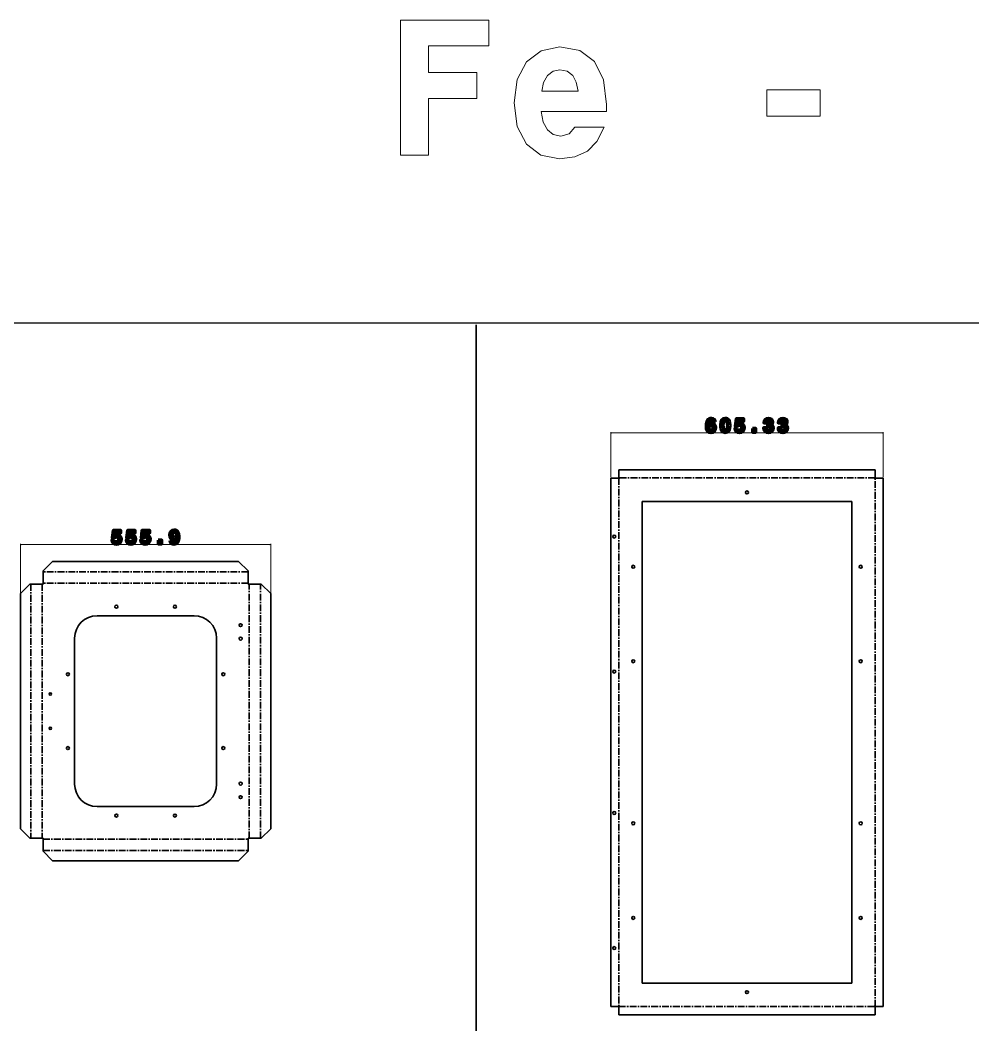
# Model space of a CAD drawing. Extents: x -10871 to 4979, y 1991 to 5869.
# Drawn here: x -5097 to -2981, y 3232 to 5464 of the extents above; entities that cross this region are included whole.
import ezdxf

# ---------------------------------------------------------------- set-up
doc = ezdxf.new("R2010")
doc.units = 0
doc.linetypes.add('AXES', pattern=[24, 15, -3, 3, -3])

msp = doc.modelspace()

# ---------------------------------------------------------------- linework, layer by layer
at = {"color": 7, "lineweight": 35}
for p, q in [((-10870.9, 4793.2), (4978.8, 4788.4)), ((-4083.9, 4787.1), (-4083.9, 2082)), ((-3767, 4464.8), (-3198, 4464.8)), ((-3785.2, 3272.6), (-3785.2, 4446.6)), ((-3179.9, 4446.6), (-3179.9, 3272.6)), ((-3715, 4394.6), (-3715, 3324.6)), ((-3715, 4394.6), (-3250, 4394.6)), ((-3250, 4394.6), (-3250, 3324.6)), ((-5045.7, 4240.2), (-5024.7, 4261.2)), ((-5024.7, 4261.2), (-4611.5, 4261.2)), ((-4611.5, 4261.2), (-4590.5, 4240.2)), ((-5045.7, 4240.2), (-5045.7, 4210.8)), ((-4590.5, 4210.8), (-4590.5, 4240.2)), ((-5096.1, 4189.8), (-5075.1, 4210.8)), ((-5045.7, 4210.8), (-5075.1, 4210.8)), ((-4561.2, 4210.8), (-4590.5, 4210.8)), ((-4561.2, 4210.8), (-4540.2, 4189.8)), ((-5096.1, 4189.8), (-5096.1, 3667.7)), ((-4540.2, 4189.8), (-4540.2, 3667.7)), ((-4710.5, 4140.8), (-4925.7, 4140.8)), ((-4975.7, 3766.7), (-4975.7, 4090.8)), ((-4660.5, 4090.8), (-4660.5, 3766.7)), ((-4925.7, 3716.7), (-4710.5, 3716.7)), ((-5096.1, 3667.7), (-5075.1, 3646.7)), ((-4561.2, 3646.7), (-4540.2, 3667.7)), ((-5075.1, 3646.7), (-5045.7, 3646.7)), ((-5045.7, 3646.7), (-5045.7, 3617.4)), ((-4590.5, 3617.4), (-4590.5, 3646.7)), ((-4590.5, 3646.7), (-4561.2, 3646.7)), ((-5045.7, 3617.4), (-5024.7, 3596.4)), ((-4611.5, 3596.4), (-4590.5, 3617.4)), ((-5024.7, 3596.4), (-4611.5, 3596.4)), ((-3250, 3324.6), (-3715, 3324.6)), ((-3198, 3254.5), (-3767, 3254.5))]:
    msp.add_line(p, q, dxfattribs=at)
at = {"color": 7, "lineweight": 13}
for p, q in [((-3785.2, 4448.6), (-3785.2, 4548.7)), ((-3785.2, 4546.7), (-3179.9, 4546.7)), ((-3179.9, 4448.6), (-3179.9, 4548.7)), ((-5096.1, 4191.8), (-5096.1, 4300.7)), ((-5096.1, 4298.7), (-4540.2, 4298.7)), ((-4540.2, 4191.8), (-4540.2, 4300.7))]:
    msp.add_line(p, q, dxfattribs=at)
at = {"color": 7, "lineweight": 35, "ltscale": 0.454089}
for p, q in [((-3767, 4464.8), (-3767, 4446.6)), ((-3198, 4446.6), (-3198, 4464.8)), ((-3179.9, 4446.6), (-3198, 4446.6)), ((-3198, 3272.6), (-3179.9, 3272.6))]:
    msp.add_line(p, q, dxfattribs=at)
at = {"color": 7, "lineweight": 35, "ltscale": 0.454083}
for p, q in [((-3767, 4446.6), (-3785.2, 4446.6)), ((-3785.2, 3272.6), (-3767, 3272.6)), ((-3767, 3272.6), (-3767, 3254.5)), ((-3198, 3254.5), (-3198, 3272.6))]:
    msp.add_line(p, q, dxfattribs=at)
at = {"color": 1, "linetype": 'AXES', "lineweight": 35}
for p, q in [((-3767.1, 4446.6), (-3767.1, 3272.6)), ((-3198, 4446.7), (-3767, 4446.7)), ((-3198, 3272.6), (-3198, 4446.6)), ((-4590.5, 4238.1), (-5045.7, 4238.1)), ((-5073, 4210.8), (-5073, 3646.7)), ((-5047.8, 4210.8), (-5047.8, 3646.7)), ((-4590.5, 4212.9), (-5045.7, 4212.9)), ((-4588.4, 3646.7), (-4588.4, 4210.8)), ((-4563.3, 3646.7), (-4563.3, 4210.8)), ((-5045.7, 3644.6), (-4590.5, 3644.6)), ((-5045.7, 3619.5), (-4590.5, 3619.5)), ((-3767, 3272.5), (-3198, 3272.5))]:
    msp.add_line(p, q, dxfattribs=at)
at = {"color": 7, "lineweight": 35, "ltscale": 0.070711}
for p, q in [((-3765, 4444.6), (-3767, 4446.6)), ((-3765, 4444.6), (-3767, 4446.6)), ((-3200, 4444.6), (-3198, 4446.6)), ((-3200, 4444.6), (-3198, 4446.6)), ((-3765, 3274.6), (-3767, 3272.6)), ((-3765, 3274.6), (-3767, 3272.6)), ((-3200, 3274.6), (-3198, 3272.6)), ((-3200, 3274.6), (-3198, 3272.6))]:
    msp.add_line(p, q, dxfattribs=at)
at = {"color": 5, "lineweight": 13}
for points in [[(-4252, 5463.7), (-4252, 5163.7), (-4189.7, 5163.7), (-4189.7, 5289.5), (-4082.5, 5289.5), (-4082.5, 5347), (-4190.1, 5347), (-4190.1, 5406.7), (-4056.1, 5406.7), (-4056.1, 5463.7)], [(-3864.6, 5226), (-3877.6, 5211.3), (-3896.2, 5206.1), (-3912.6, 5209.5), (-3925.6, 5219.9), (-3935.1, 5237.2), (-3939.4, 5261), (-3794.6, 5261), (-3794.2, 5276.5), (-3801.1, 5331.4), (-3821.4, 5371.6), (-3853.8, 5395.9), (-3897.9, 5404.1), (-3939.9, 5395.4), (-3972.3, 5371.2), (-3993, 5331.9), (-3999.9, 5280), (-3993, 5227.3), (-3972.3, 5187.9), (-3940.7, 5163.7), (-3899.2, 5155.5), (-3864.6, 5159.8), (-3837, 5172.4), (-3815.8, 5194), (-3799.8, 5226)], [(-3857.7, 5305.5), (-3938.1, 5305.5), (-3934.7, 5325.4), (-3925.6, 5340.5), (-3913.1, 5350), (-3897.9, 5353.5), (-3881.9, 5350), (-3869.4, 5341), (-3861.6, 5325.8)], [(-3438.4, 5309), (-3438.4, 5250.6), (-3320, 5250.6), (-3320, 5309)]]:
    msp.add_lwpolyline(points, close=True, dxfattribs=at)
at = {"color": 7, "lineweight": 70}
for points in [[(-3552.4, 4571.2), (-3553.3, 4574.4), (-3555.1, 4576.8), (-3557.9, 4578.4), (-3561.6, 4579), (-3564.3, 4578.7), (-3566.7, 4577.9), (-3568.7, 4576.6), (-3570.4, 4574.8), (-3571.8, 4572.5), (-3572.7, 4569.7), (-3573.3, 4566.4), (-3573.5, 4562.8), (-3572.8, 4556.3), (-3570.6, 4551.6), (-3567.1, 4548.8), (-3562.2, 4547.8), (-3557.9, 4548.6), (-3554.6, 4550.8), (-3552.4, 4554.1), (-3551.6, 4558.5), (-3552.4, 4562.5), (-3554.3, 4565.7), (-3557.4, 4567.6), (-3561.4, 4568.4), (-3564.7, 4567.8), (-3567.2, 4566.3), (-3566.8, 4569.7), (-3565.8, 4572.2), (-3564.3, 4573.6), (-3562.3, 4574.2), (-3559.7, 4573.4), (-3558.6, 4571.2)], [(-3541.5, 4563.8), (-3541.4, 4560), (-3540.9, 4556.8), (-3538.9, 4551.9), (-3537.4, 4550.1), (-3535.5, 4548.9), (-3530.6, 4547.9), (-3525.8, 4548.9), (-3522.4, 4551.8), (-3521.2, 4553.9), (-3520.4, 4556.6), (-3519.7, 4563.4), (-3520.4, 4570.2), (-3521.2, 4572.9), (-3522.4, 4575.1), (-3525.8, 4578), (-3528, 4578.7), (-3530.6, 4579), (-3535.3, 4578), (-3538.8, 4575.1), (-3540.8, 4570.4)], [(-3503.8, 4556.9), (-3509.8, 4556.9), (-3508.9, 4553.1), (-3506.8, 4550.3), (-3503.6, 4548.5), (-3499.3, 4547.9), (-3494.7, 4548.7), (-3491.1, 4550.8), (-3488.8, 4554.2), (-3488, 4558.6), (-3488.7, 4562.6), (-3490.8, 4565.7), (-3494, 4567.8), (-3498.1, 4568.5), (-3500.9, 4568.1), (-3503.2, 4566.9), (-3502.5, 4573), (-3489.4, 4573), (-3489.4, 4578.1), (-3506.7, 4578.1), (-3508.7, 4561.9), (-3503.3, 4561.6), (-3501.6, 4563.1), (-3499.3, 4563.7), (-3497.2, 4563.3), (-3495.6, 4562.2), (-3494.6, 4560.5), (-3494.2, 4558.3), (-3494.6, 4555.8), (-3495.6, 4554.1), (-3497.2, 4553.1), (-3499.3, 4552.7), (-3501.2, 4553), (-3502.5, 4553.8), (-3503.4, 4555.1)], [(-3439.7, 4558), (-3445.6, 4558), (-3445.6, 4557.9), (-3444.9, 4553.6), (-3442.9, 4550.5), (-3439.5, 4548.6), (-3435, 4547.9), (-3430.4, 4548.6), (-3426.9, 4550.5), (-3424.7, 4553.6), (-3423.9, 4557.7), (-3424.2, 4560), (-3425.1, 4562), (-3426.6, 4563.6), (-3428.5, 4564.8), (-3425.8, 4567.3), (-3424.9, 4570.8), (-3425.6, 4574.1), (-3427.6, 4576.7), (-3430.7, 4578.3), (-3434.8, 4578.9), (-3439.1, 4578.3), (-3442.3, 4576.4), (-3444.2, 4573.4), (-3444.9, 4569.3), (-3439.2, 4569.3), (-3439.2, 4569.6), (-3439, 4571.5), (-3438.1, 4573), (-3436.8, 4573.8), (-3435.1, 4574.1), (-3433.4, 4573.8), (-3432.2, 4573.1), (-3431.4, 4571.9), (-3431.1, 4570.3), (-3431.4, 4568.5), (-3432.4, 4567.2), (-3434, 4566.4), (-3436.2, 4566.2), (-3436.9, 4566.2), (-3436.9, 4562), (-3436.2, 4562), (-3433.6, 4561.7), (-3431.7, 4560.9), (-3430.6, 4559.5), (-3430.2, 4557.5), (-3430.6, 4555.4), (-3431.5, 4554), (-3433, 4553.1), (-3435.2, 4552.9), (-3437.2, 4553.2), (-3438.6, 4554.2), (-3439.5, 4555.8)], [(-3407.7, 4558), (-3413.6, 4558), (-3413.6, 4557.9), (-3412.9, 4553.6), (-3410.8, 4550.5), (-3407.5, 4548.6), (-3403, 4547.9), (-3398.3, 4548.6), (-3394.8, 4550.5), (-3392.6, 4553.6), (-3391.9, 4557.7), (-3392.2, 4560), (-3393.1, 4562), (-3394.5, 4563.6), (-3396.5, 4564.8), (-3393.8, 4567.3), (-3392.9, 4570.8), (-3393.6, 4574.1), (-3395.6, 4576.7), (-3398.7, 4578.3), (-3402.8, 4578.9), (-3407.1, 4578.3), (-3410.2, 4576.4), (-3412.2, 4573.4), (-3412.9, 4569.3), (-3407.2, 4569.3), (-3407.2, 4569.6), (-3406.9, 4571.5), (-3406.1, 4573), (-3404.8, 4573.8), (-3403.1, 4574.1), (-3401.4, 4573.8), (-3400.2, 4573.1), (-3399.3, 4571.9), (-3399, 4570.3), (-3399.4, 4568.5), (-3400.3, 4567.2), (-3402, 4566.4), (-3404.2, 4566.2), (-3404.9, 4566.2), (-3404.9, 4562), (-3404.2, 4562), (-3401.6, 4561.7), (-3399.7, 4560.9), (-3398.6, 4559.5), (-3398.2, 4557.5), (-3398.6, 4555.4), (-3399.5, 4554), (-3401, 4553.1), (-3403.1, 4552.9), (-3405.1, 4553.2), (-3406.6, 4554.2), (-3407.5, 4555.8)], [(-3562.7, 4563.4), (-3560.6, 4563.1), (-3559.1, 4562.1), (-3558.1, 4560.5), (-3557.8, 4558.3), (-3558.1, 4555.9), (-3559, 4554.2), (-3560.4, 4553.1), (-3562.3, 4552.7), (-3564.3, 4553.1), (-3565.8, 4554.2), (-3566.8, 4556), (-3567.1, 4558.4), (-3566.8, 4560.5), (-3565.9, 4562.1), (-3564.5, 4563.1)], [(-3530.6, 4573.9), (-3528.5, 4573.3), (-3527.1, 4571.3), (-3526.3, 4568), (-3526, 4563.4), (-3526.3, 4558.8), (-3527.1, 4555.5), (-3528.5, 4553.5), (-3530.6, 4552.9), (-3532.8, 4553.6), (-3534.3, 4555.6), (-3535, 4559), (-3535.3, 4563.8), (-3535, 4568.2), (-3534.2, 4571.4), (-3532.7, 4573.3)], [(-3470.5, 4556.7), (-3470.5, 4548.7), (-3462.6, 4548.7), (-3462.6, 4556.7)], [(-4887.4, 4308.8), (-4893.4, 4308.8), (-4892.5, 4305), (-4890.4, 4302.2), (-4887.2, 4300.4), (-4882.9, 4299.8), (-4878.3, 4300.6), (-4874.7, 4302.7), (-4872.4, 4306.1), (-4871.6, 4310.5), (-4872.4, 4314.5), (-4874.4, 4317.6), (-4877.6, 4319.7), (-4881.7, 4320.4), (-4884.5, 4320), (-4886.8, 4318.9), (-4886.1, 4324.9), (-4873, 4324.9), (-4873, 4330), (-4890.3, 4330), (-4892.3, 4313.8), (-4886.9, 4313.5), (-4885.2, 4315.1), (-4882.9, 4315.6), (-4880.8, 4315.2), (-4879.2, 4314.1), (-4878.2, 4312.4), (-4877.8, 4310.2), (-4878.2, 4307.7), (-4879.2, 4306), (-4880.8, 4305), (-4882.9, 4304.6), (-4884.8, 4304.9), (-4886.1, 4305.7), (-4887.1, 4307)], [(-4855.4, 4308.8), (-4861.3, 4308.8), (-4860.5, 4305), (-4858.4, 4302.2), (-4855.2, 4300.4), (-4850.9, 4299.8), (-4846.3, 4300.6), (-4842.7, 4302.7), (-4840.4, 4306.1), (-4839.6, 4310.5), (-4840.3, 4314.5), (-4842.4, 4317.6), (-4845.6, 4319.7), (-4849.7, 4320.4), (-4852.5, 4320), (-4854.8, 4318.9), (-4854.1, 4324.9), (-4841, 4324.9), (-4841, 4330), (-4858.3, 4330), (-4860.3, 4313.8), (-4854.9, 4313.5), (-4853.2, 4315.1), (-4850.9, 4315.6), (-4848.8, 4315.2), (-4847.2, 4314.1), (-4846.2, 4312.4), (-4845.8, 4310.2), (-4846.2, 4307.7), (-4847.2, 4306), (-4848.8, 4305), (-4850.9, 4304.6), (-4852.7, 4304.9), (-4854.1, 4305.7), (-4855, 4307)], [(-4823.4, 4308.8), (-4829.3, 4308.8), (-4828.5, 4305), (-4826.4, 4302.2), (-4823.1, 4300.4), (-4818.9, 4299.8), (-4814.3, 4300.6), (-4810.7, 4302.7), (-4808.4, 4306.1), (-4807.6, 4310.5), (-4808.3, 4314.5), (-4810.4, 4317.6), (-4813.6, 4319.7), (-4817.7, 4320.4), (-4820.5, 4320), (-4822.8, 4318.9), (-4822.1, 4324.9), (-4809, 4324.9), (-4809, 4330), (-4826.3, 4330), (-4828.3, 4313.8), (-4822.8, 4313.5), (-4821.2, 4315.1), (-4818.9, 4315.6), (-4816.7, 4315.2), (-4815.2, 4314.1), (-4814.2, 4312.4), (-4813.8, 4310.2), (-4814.1, 4307.7), (-4815.1, 4306), (-4816.7, 4305), (-4818.9, 4304.6), (-4820.7, 4304.9), (-4822.1, 4305.7), (-4823, 4307)], [(-4764.4, 4307.5), (-4763.6, 4304.3), (-4761.7, 4301.9), (-4758.9, 4300.3), (-4755.2, 4299.7), (-4752.6, 4300.1), (-4750.2, 4300.8), (-4748.1, 4302.1), (-4746.4, 4303.9), (-4745.1, 4306.2), (-4744.1, 4309), (-4743.5, 4312.2), (-4743.3, 4316), (-4744.1, 4322.4), (-4746.2, 4327.1), (-4749.8, 4329.9), (-4752, 4330.6), (-4754.6, 4330.9), (-4759, 4330.1), (-4762.3, 4327.9), (-4764.4, 4324.5), (-4765.2, 4320.2), (-4764.5, 4316.1), (-4762.5, 4313), (-4759.4, 4311), (-4755.4, 4310.4), (-4752.1, 4310.9), (-4749.6, 4312.5), (-4750.1, 4309), (-4751, 4306.5), (-4752.6, 4305), (-4754.7, 4304.5), (-4757.1, 4305.3), (-4758.2, 4307.5)], [(-4790.1, 4308.6), (-4790.1, 4300.7), (-4782.1, 4300.7), (-4782.1, 4308.6)], [(-4754.3, 4315.3), (-4756.3, 4315.6), (-4757.8, 4316.6), (-4758.7, 4318.2), (-4759, 4320.5), (-4758.7, 4322.8), (-4757.8, 4324.5), (-4756.4, 4325.6), (-4754.5, 4326), (-4752.6, 4325.6), (-4751, 4324.5), (-4750.1, 4322.7), (-4749.7, 4320.4), (-4750.1, 4318.2), (-4751, 4316.6), (-4752.4, 4315.6)]]:
    msp.add_lwpolyline(points, close=True, dxfattribs=at)
at = {"color": 7, "lineweight": 13}
for points in [[(-3783.3, 4547.3), (-3785.2, 4546.7), (-3783.3, 4546.2)], [(-3181.8, 4546.2), (-3179.9, 4546.7), (-3181.8, 4547.3)], [(-5094.1, 4299.2), (-5096.1, 4298.7), (-5094.1, 4298.1)], [(-4542.1, 4298.1), (-4540.2, 4298.7), (-4542.1, 4299.2)]]:
    msp.add_lwpolyline(points, dxfattribs=at)
at = {"color": 7, "lineweight": 35}
for centre, radius in [((-3482.5, 4414.6), 3.25), ((-3777.2, 4316.6), 3.25), ((-3735, 4249.6), 3.25), ((-3230, 4249.6), 3.25), ((-4883.1, 4160.8), 3.25), ((-4753.1, 4160.8), 3.25), ((-4607, 4119.8), 3.25), ((-4607, 4089.8), 3.25), ((-3735, 4039.6), 3.25), ((-3230, 4039.6), 3.25), ((-3777.2, 4016.6), 3.25), ((-4990.7, 4010.8), 3.25), ((-4645.5, 4010.8), 3.25), ((-5029.7, 3966.8), 2.75), ((-5029.7, 3890.8), 2.75), ((-4990.7, 3846.7), 3.25), ((-4645.5, 3846.7), 3.25), ((-4607, 3767.7), 3.25), ((-4607, 3737.7), 3.25), ((-3777.2, 3702.6), 3.25), ((-4883.1, 3696.7), 3.25), ((-4753.1, 3696.7), 3.25), ((-3735, 3679.6), 3.25), ((-3230, 3679.6), 3.25), ((-3735, 3469.6), 3.25), ((-3230, 3469.6), 3.25), ((-3777.2, 3402.6), 3.25), ((-3482.5, 3304.6), 3.25)]:
    msp.add_circle(centre, radius, dxfattribs=at)
for centre, start, end in [((-4925.7, 4090.8), 90, 180), ((-4710.5, 4090.8), 0, 90), ((-4925.7, 3766.7), 180, 270), ((-4710.5, 3766.7), 270, 360)]:
    msp.add_arc(centre, 50, start, end, dxfattribs=at)

doc.saveas('drawing.dxf')
